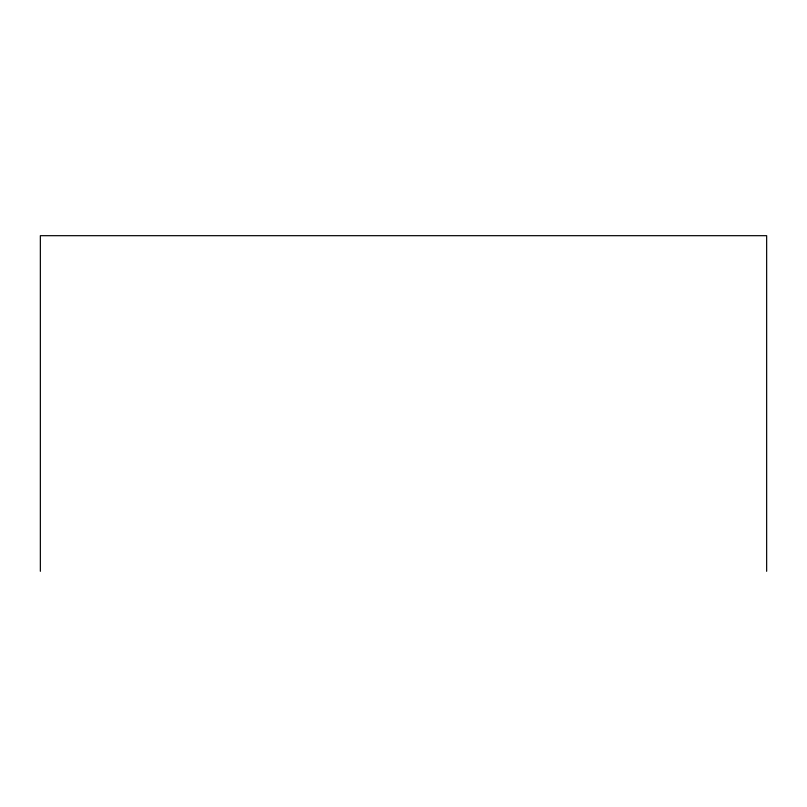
<?xml version="1.0" encoding="UTF-8"?>
<svg xmlns="http://www.w3.org/2000/svg" width="807" height="807" viewBox="0 0 807 807"><rect width="100%" height="100%" fill="white"/><g stroke="black" fill="none" stroke-linecap="round" stroke-linejoin="round"><path stroke-width="1.21" d="M766.65 571.316L766.65 235.684L40.35 235.684L40.35 571.316"/></g></svg>
